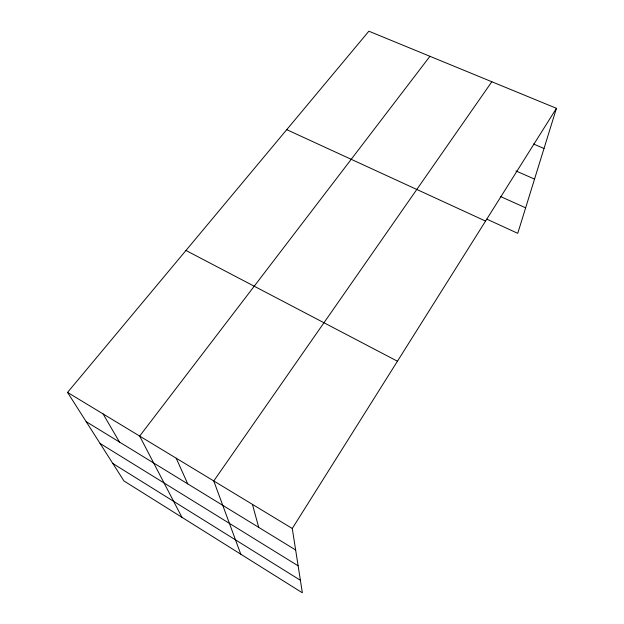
<?xml version="1.0" encoding="UTF-8"?>
<svg xmlns="http://www.w3.org/2000/svg" width="624" height="624" viewBox="0 0 624 624"><rect width="100%" height="100%" fill="white"/><g stroke="black" fill="none" stroke-linecap="round" stroke-linejoin="round"><path stroke-width="0.94" d="M556.452 108.311L292.274 528.497L302.359 592.8L123.958 480.964L67.548 392.41L368.87 31.2L556.452 108.311L517.748 233.329L486.798 219.125M491.829 81.744L213.767 480.956L240.786 554.206M429.944 56.308L139.667 436.082L181.935 517.312M533.489 144.004L544.011 148.489M515.947 170.953L534.542 179.096M500.432 196.498L525.65 207.823M286.728 129.659L485.55 221.075M185.96 250.466L397.433 361.226M67.548 392.41L292.274 528.497M86.174 421.652L295.643 549.994M100.035 443.422L298.132 565.828M112.811 463.468L300.394 580.281M103.093 413.938L119.48 442.057M176.186 458.203L187.762 483.896M252.439 504.379L258.71 527.366"/></g></svg>
